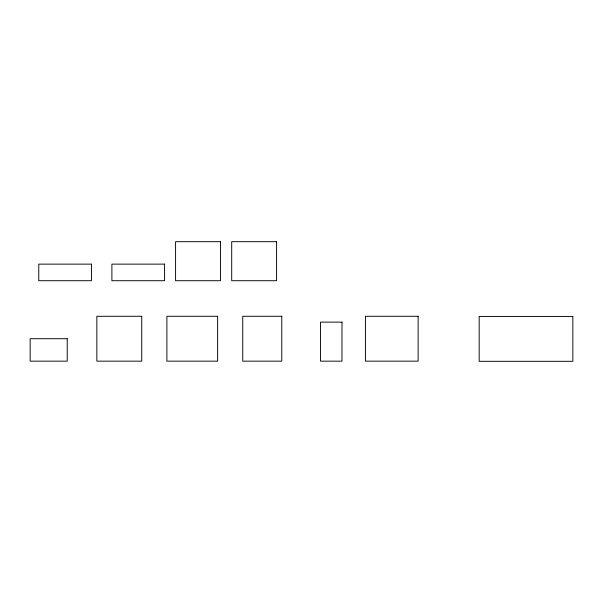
<?xml version="1.0" encoding="UTF-8"?>
<svg xmlns="http://www.w3.org/2000/svg" width="603" height="603" viewBox="0 0 603 603"><rect width="100%" height="100%" fill="white"/><g stroke="black" fill="none" stroke-linecap="round" stroke-linejoin="round"><path stroke-width="0.9" d="M220.457 241.69L175.579 241.69L175.579 280.719L220.457 280.719L220.457 241.69M276.589 241.69L231.703 241.69L231.703 280.719L276.589 280.719L276.589 241.69M91.46 264.129L38.773 264.129L38.773 280.719L91.46 280.719L91.46 264.129M164.581 264.129L111.894 264.129L111.894 280.719L164.581 280.719L164.581 264.129M141.728 316.281L96.849 316.281L96.849 361.159L141.728 361.159L141.728 316.281M217.63 316.281L166.895 316.281L166.895 361.159L217.63 361.159L217.63 316.281M281.774 316.281L242.745 316.281L242.745 361.159L281.774 361.159L281.774 316.281M418.12 316.281L365.433 316.281L365.433 361.159L418.12 361.159L418.12 316.281M572.85 316.424L479.181 316.424L479.181 361.31L572.85 361.31L572.85 316.424M341.984 322.13L320.517 322.13L320.517 361.159L341.984 361.159L341.984 322.13M67.227 338.72L30.15 338.72L30.15 361.159L67.227 361.159L67.227 338.72"/></g></svg>
